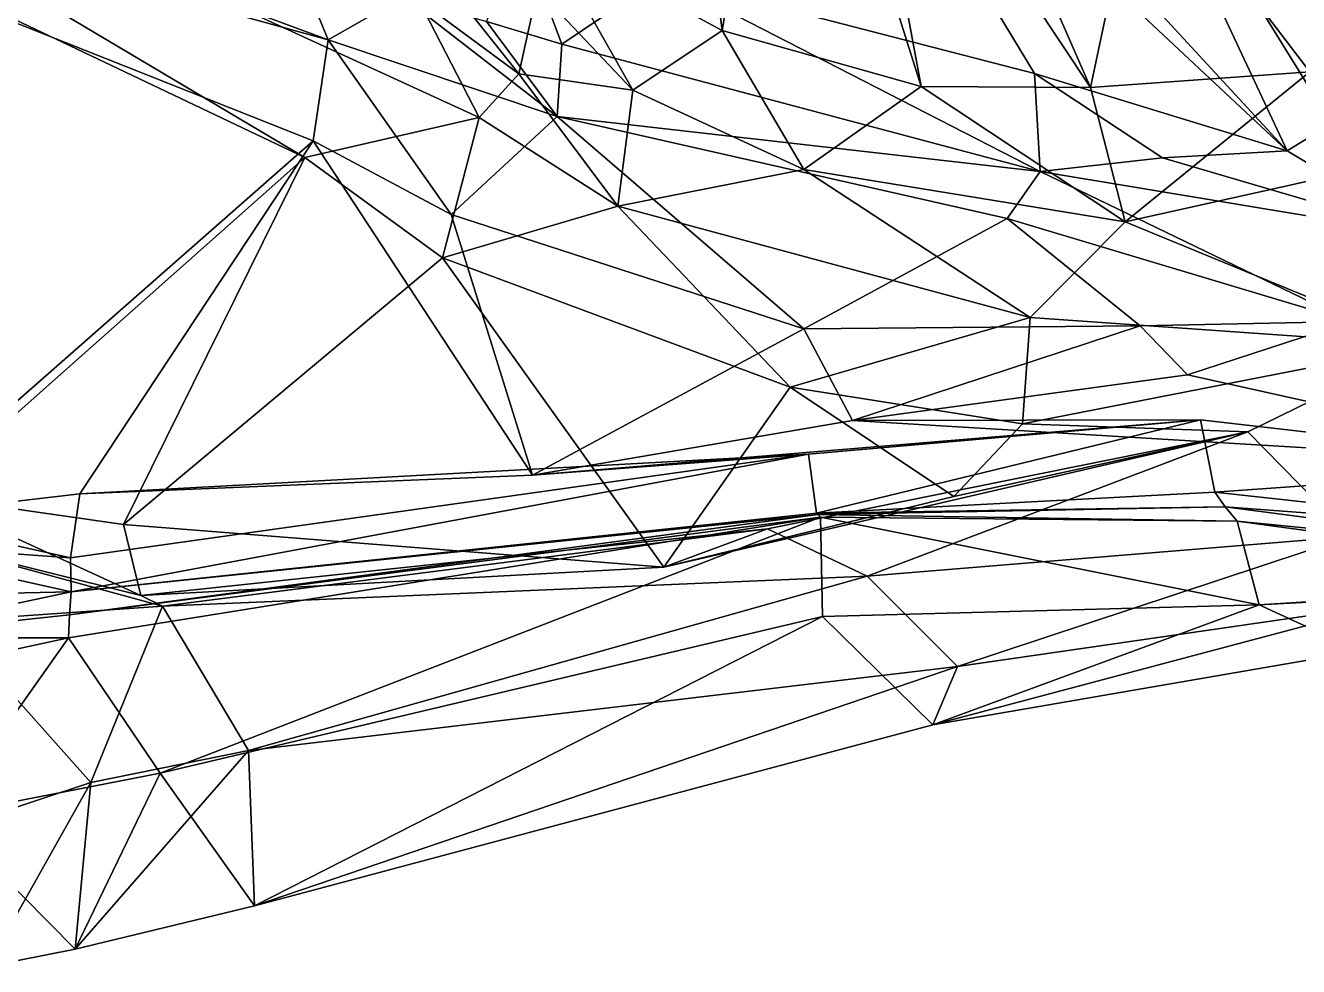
# Model space of a CAD drawing. Extents: x -76 to 76, y -20 to 79.
# Drawn here: x -20.13 to -6.91, y -10.88 to -1.11 of the extents above; entities that cross this region are included whole.
import ezdxf

# ---------------------------------------------------------------- set-up
doc = ezdxf.new("R2010")
doc.units = 0

msp = doc.modelspace()

# ---------------------------------------------------------------- linework, layer by layer
for points in [[(-14.732, -0.17, 21.635), (-12.895, -1.159, 20.951), (-13.484, 3.526, 21.03)], [(-12.895, -1.159, 20.951), (-12.233, 2.72, 21.106), (-13.484, 3.526, 21.03)], [(-26.486, 3.021, 28.108), (-26.489, 1.928, 27.534), (-17.231, -2.48, 22.975)], [(-15.418, -2.062, 22.778), (-16.049, -0.837, 23.654), (-26.486, 3.021, 28.108)], [(-15.418, -2.062, 22.778), (-26.486, 3.021, 28.108), (-17.231, -2.48, 22.975)], [(-12.895, -1.159, 20.951), (-10.825, -1.742, 20.173), (-12.233, 2.72, 21.106)], [(-10.825, -1.742, 20.173), (-11.507, 1.921, 20.795), (-12.233, 2.72, 21.106)], [(-16.988, -1.255, 20.704), (-27.502, 2.631, 25.741), (-17.189, -0.766, 20.132)], [(-27.502, 2.631, 25.741), (-16.988, -1.255, 20.704), (-26.154, 1.272, 26.453)], [(-9.648, -1.607, 18.372), (-13.526, -0.602, 19.756), (-11.956, 2.205, 19.86)], [(-9.648, -1.607, 18.372), (-11.956, 2.205, 19.86), (-7.025, -2.409, 18.143)], [(-11.956, 2.205, 19.86), (-11.091, 1.998, 19.644), (-7.025, -2.409, 18.143)], [(-7.025, -2.409, 18.143), (-11.091, 1.998, 19.644), (-9.014, 1.84, 18.622)], [(-17.231, -2.48, 22.975), (-26.489, 1.928, 27.534), (-21.19, -5.994, 25.099)], [(-10.825, -1.742, 20.173), (-9.067, -1.752, 19.785), (-11.507, 1.921, 20.795)], [(-9.067, -1.752, 19.785), (-10.41, 1.32, 20.462), (-11.507, 1.921, 20.795)], [(-6.565, -2.126, 18.241), (-9.014, 1.84, 18.622), (-6.42, 0.624, 18.08)], [(-6.565, -2.126, 18.241), (-7.025, -2.409, 18.143), (-9.014, 1.84, 18.622)], [(-26.154, 1.272, 26.453), (-17.143, -2.304, 21.917), (-21.586, -6.209, 24.401)], [(-16.988, -1.255, 20.704), (-17.143, -2.304, 21.917), (-26.154, 1.272, 26.453)], [(-10.41, 1.32, 20.462), (-9.067, -1.752, 19.785), (-8.543, 0.715, 19.285)], [(-9.067, -1.752, 19.785), (-6.788, -1.588, 19.172), (-8.543, 0.715, 19.285)], [(-8.543, 0.715, 19.285), (-6.788, -1.588, 19.172), (-6.362, 0.649, 19.004)], [(-15.005, -1.609, 22.715), (-16.197, -0.11, 22.926), (-16.049, -0.837, 23.654)], [(-16.197, -0.11, 22.926), (-15.005, -1.609, 22.715), (-14.812, -0.729, 22.077)], [(-15.344, -1.065, 19.535), (-14.974, -0.194, 20.198), (-14.56, -1.3, 19.237)], [(-14.974, -0.194, 20.198), (-13.526, -0.602, 19.756), (-14.56, -1.3, 19.237)], [(-14.812, -0.729, 22.077), (-13.821, -1.778, 21.98), (-14.732, -0.17, 21.635)], [(-13.821, -1.778, 21.98), (-12.895, -1.159, 20.951), (-14.732, -0.17, 21.635)], [(-14.56, -1.3, 19.237), (-13.526, -0.602, 19.756), (-9.591, -2.625, 18.028)], [(-13.526, -0.602, 19.756), (-9.648, -1.607, 18.372), (-9.591, -2.625, 18.028)], [(-16.988, -1.255, 20.704), (-17.189, -0.766, 20.132), (-16.209, -0.808, 19.706)], [(-15.005, -1.609, 22.715), (-13.821, -1.778, 21.98), (-14.812, -0.729, 22.077)], [(-14.609, -2.051, 19.681), (-16.988, -1.255, 20.704), (-16.209, -0.808, 19.706)], [(-14.609, -2.051, 19.681), (-16.209, -0.808, 19.706), (-15.344, -1.065, 19.535)], [(-15.005, -1.609, 22.715), (-16.049, -0.837, 23.654), (-15.418, -2.062, 22.778)], [(-14.56, -1.3, 19.237), (-14.609, -2.051, 19.681), (-15.344, -1.065, 19.535)], [(-13.821, -1.778, 21.98), (-12.045, -2.602, 21.296), (-12.895, -1.159, 20.951)], [(-12.045, -2.602, 21.296), (-10.825, -1.742, 20.173), (-12.895, -1.159, 20.951)], [(-15.71, -3.072, 21.212), (-17.143, -2.304, 21.917), (-16.988, -1.255, 20.704)], [(-14.609, -2.051, 19.681), (-15.71, -3.072, 21.212), (-16.988, -1.255, 20.704)], [(-14.609, -2.051, 19.681), (-14.56, -1.3, 19.237), (-9.591, -2.625, 18.028)], [(-13.978, -2.983, 22.26), (-15.005, -1.609, 22.715), (-15.418, -2.062, 22.778)], [(-15.005, -1.609, 22.715), (-13.978, -2.983, 22.26), (-13.821, -1.778, 21.98)], [(-9.591, -2.625, 18.028), (-9.648, -1.607, 18.372), (-8.319, -2.482, 18.079)], [(-9.648, -1.607, 18.372), (-7.025, -2.409, 18.143), (-8.319, -2.482, 18.079)], [(-6.788, -1.588, 19.172), (-9.067, -1.752, 19.785), (-8.706, -3.148, 21.056)], [(-5.22, -2.37, 20.509), (-6.788, -1.588, 19.172), (-8.706, -3.148, 21.056)], [(-13.978, -2.983, 22.26), (-12.045, -2.602, 21.296), (-13.821, -1.778, 21.98)], [(-12.045, -2.602, 21.296), (-8.706, -3.148, 21.056), (-10.825, -1.742, 20.173)], [(-8.706, -3.148, 21.056), (-9.067, -1.752, 19.785), (-10.825, -1.742, 20.173)], [(-15.418, -2.062, 22.778), (-17.231, -2.48, 22.975), (-15.8, -3.522, 22.431)], [(-13.978, -2.983, 22.26), (-15.418, -2.062, 22.778), (-15.8, -3.522, 22.431)], [(-12.044, -4.258, 20.202), (-15.71, -3.072, 21.212), (-14.609, -2.051, 19.681)], [(-9.934, -3.111, 18.463), (-14.609, -2.051, 19.681), (-9.591, -2.625, 18.028)], [(-9.934, -3.111, 18.463), (-12.044, -4.258, 20.202), (-14.609, -2.051, 19.681)], [(-5.545, -3.297, 17.286), (-7.025, -2.409, 18.143), (-6.565, -2.126, 18.241)], [(-17.143, -2.304, 21.917), (-19.568, -5.973, 23.86), (-21.586, -6.209, 24.401)], [(-19.568, -5.973, 23.86), (-17.143, -2.304, 21.917), (-14.865, -5.779, 21.886)], [(-17.143, -2.304, 21.917), (-15.71, -3.072, 21.212), (-14.865, -5.779, 21.886)], [(-5.22, -2.37, 20.509), (-8.706, -3.148, 21.056), (-5.594, -4.429, 20.898)], [(-17.231, -2.48, 22.975), (-21.19, -5.994, 25.099), (-19.112, -6.291, 24.232)], [(-15.8, -3.522, 22.431), (-17.231, -2.48, 22.975), (-19.112, -6.291, 24.232)], [(-5.545, -3.297, 17.286), (-9.591, -2.625, 18.028), (-8.319, -2.482, 18.079)], [(-7.025, -2.409, 18.143), (-5.545, -3.297, 17.286), (-8.319, -2.482, 18.079)], [(-12.045, -2.602, 21.296), (-13.978, -2.983, 22.26), (-9.695, -4.139, 21.54)], [(-8.706, -3.148, 21.056), (-12.045, -2.602, 21.296), (-9.695, -4.139, 21.54)], [(-6.363, -4.183, 17.389), (-9.934, -3.111, 18.463), (-9.591, -2.625, 18.028)], [(-5.545, -3.297, 17.286), (-6.363, -4.183, 17.389), (-9.591, -2.625, 18.028)], [(-13.978, -2.983, 22.26), (-15.8, -3.522, 22.431), (-12.186, -4.864, 21.278)], [(-9.695, -4.139, 21.54), (-13.978, -2.983, 22.26), (-12.186, -4.864, 21.278)], [(-15.71, -3.072, 21.212), (-12.044, -4.258, 20.202), (-14.865, -5.779, 21.886)], [(-8.551, -4.227, 19.051), (-12.044, -4.258, 20.202), (-9.934, -3.111, 18.463)], [(-6.363, -4.183, 17.389), (-8.551, -4.227, 19.051), (-9.934, -3.111, 18.463)], [(-8.706, -3.148, 21.056), (-9.695, -4.139, 21.54), (-5.594, -4.429, 20.898)], [(-15.8, -3.522, 22.431), (-19.112, -6.291, 24.232), (-13.501, -6.733, 21.789)], [(-12.186, -4.864, 21.278), (-15.8, -3.522, 22.431), (-13.501, -6.733, 21.789)], [(-9.695, -4.139, 21.54), (-12.186, -4.864, 21.278), (-9.773, -5.245, 20.848)], [(-12.044, -4.258, 20.202), (-8.551, -4.227, 19.051), (-11.54, -5.21, 20.478)], [(-8.551, -4.227, 19.051), (-8.06, -4.736, 18.954), (-11.54, -5.21, 20.478)], [(-5.594, -4.429, 20.898), (-9.695, -4.139, 21.54), (-9.773, -5.245, 20.848)], [(-8.06, -4.736, 18.954), (-8.551, -4.227, 19.051), (-6.363, -4.183, 17.389)], [(-3.83, -5.676, 16.525), (-8.06, -4.736, 18.954), (-6.363, -4.183, 17.389)], [(-12.044, -4.258, 20.202), (-11.54, -5.21, 20.478), (-14.865, -5.779, 21.886)], [(-5.594, -4.429, 20.898), (-9.773, -5.245, 20.848), (-7.432, -5.329, 19.601)], [(-5.594, -4.429, 20.898), (-7.432, -5.329, 19.601), (-6.367, -6.416, 20.007)], [(-11.54, -5.21, 20.478), (-8.06, -4.736, 18.954), (-3.83, -5.676, 16.525)], [(-12.186, -4.864, 21.278), (-13.501, -6.733, 21.789), (-10.488, -5.999, 20.593)], [(-9.773, -5.245, 20.848), (-12.186, -4.864, 21.278), (-10.488, -5.999, 20.593)], [(-11.996, -5.56, 19.642), (-14.865, -5.779, 21.886), (-7.925, -5.203, 17.828)], [(-14.865, -5.779, 21.886), (-11.54, -5.21, 20.478), (-7.925, -5.203, 17.828)], [(-11.914, -6.172, 19.339), (-11.996, -5.56, 19.642), (-7.925, -5.203, 17.828)], [(-7.776, -5.956, 17.506), (-11.914, -6.172, 19.339), (-7.925, -5.203, 17.828)], [(-7.925, -5.203, 17.828), (-11.54, -5.21, 20.478), (-3.83, -5.676, 16.525)], [(-9.773, -5.245, 20.848), (-10.488, -5.999, 20.593), (-7.432, -5.329, 19.601)], [(-7.776, -5.956, 17.506), (-7.925, -5.203, 17.828), (-3.83, -5.676, 16.525)], [(-12.424, -6.336, 21.509), (-7.432, -5.329, 19.601), (-13.501, -6.733, 21.789)], [(-7.432, -5.329, 19.601), (-10.488, -5.999, 20.593), (-13.501, -6.733, 21.789)], [(-7.432, -5.329, 19.601), (-12.424, -6.336, 21.509), (-11.386, -6.828, 22.166)], [(-6.367, -6.416, 20.007), (-7.432, -5.329, 19.601), (-11.386, -6.828, 22.166)], [(-19.658, -6.99, 23.196), (-19.663, -6.636, 23.294), (-11.996, -5.56, 19.642)], [(-19.663, -6.636, 23.294), (-19.568, -5.973, 23.86), (-11.996, -5.56, 19.642)], [(-11.914, -6.172, 19.339), (-19.658, -6.99, 23.196), (-11.996, -5.56, 19.642)], [(-19.568, -5.973, 23.86), (-14.865, -5.779, 21.886), (-11.996, -5.56, 19.642)], [(-3.607, -6.411, 16.643), (-7.776, -5.956, 17.506), (-3.83, -5.676, 16.525)], [(-21.586, -6.209, 24.401), (-19.568, -5.973, 23.86), (-19.663, -6.636, 23.294)], [(-18.935, -7.027, 24.235), (-19.112, -6.291, 24.232), (-21.19, -5.994, 25.099)], [(-21.035, -6.505, 25.575), (-18.935, -7.027, 24.235), (-21.19, -5.994, 25.099)], [(-7.776, -5.956, 17.506), (-7.67, -6.108, 17.73), (-11.914, -6.172, 19.339)], [(-7.67, -6.108, 17.73), (-7.776, -5.956, 17.506), (-3.607, -6.411, 16.643)], [(-21.987, -6.47, 23.685), (-21.586, -6.209, 24.401), (-19.663, -6.636, 23.294)], [(-11.9, -6.187, 19.553), (-19.675, -7.23, 23.363), (-19.658, -6.99, 23.196)], [(-11.9, -6.187, 19.553), (-11.873, -6.216, 19.789), (-19.675, -7.23, 23.363)], [(-11.914, -6.172, 19.339), (-11.9, -6.187, 19.553), (-19.658, -6.99, 23.196)], [(-7.67, -6.108, 17.73), (-11.9, -6.187, 19.553), (-11.914, -6.172, 19.339)], [(-7.67, -6.108, 17.73), (-7.544, -6.258, 18.012), (-11.9, -6.187, 19.553)], [(-7.544, -6.258, 18.012), (-11.873, -6.216, 19.789), (-11.9, -6.187, 19.553)], [(-3.392, -6.669, 16.807), (-7.67, -6.108, 17.73), (-3.607, -6.411, 16.643)], [(-7.544, -6.258, 18.012), (-7.67, -6.108, 17.73), (-3.392, -6.669, 16.807)], [(-11.873, -6.216, 19.789), (-19.686, -7.468, 23.553), (-19.675, -7.23, 23.363)], [(-19.686, -7.468, 23.553), (-11.873, -6.216, 19.789), (-18.732, -8.873, 23.19)], [(-13.501, -6.733, 21.789), (-19.112, -6.291, 24.232), (-18.935, -7.027, 24.235)], [(-12.424, -6.336, 21.509), (-18.935, -7.027, 24.235), (-18.708, -7.139, 24.73)], [(-12.424, -6.336, 21.509), (-13.501, -6.733, 21.789), (-18.935, -7.027, 24.235)], [(-11.873, -6.216, 19.789), (-11.853, -7.247, 19.966), (-18.732, -8.873, 23.19)], [(-11.386, -6.828, 22.166), (-12.424, -6.336, 21.509), (-18.708, -7.139, 24.73)], [(-7.544, -6.258, 18.012), (-7.317, -7.125, 18.227), (-11.873, -6.216, 19.789)], [(-7.317, -7.125, 18.227), (-11.853, -7.247, 19.966), (-11.873, -6.216, 19.789)], [(-3.101, -6.858, 16.996), (-7.544, -6.258, 18.012), (-3.392, -6.669, 16.807)], [(-7.544, -6.258, 18.012), (-3.101, -6.858, 16.996), (-7.317, -7.125, 18.227)], [(-19.658, -6.99, 23.196), (-22.088, -7.043, 23.456), (-21.987, -6.47, 23.685)], [(-19.663, -6.636, 23.294), (-19.658, -6.99, 23.196), (-21.987, -6.47, 23.685)], [(-6.367, -6.416, 20.007), (-11.386, -6.828, 22.166), (-10.449, -7.766, 22.248)], [(-5.999, -7.122, 20.165), (-6.367, -6.416, 20.007), (-10.449, -7.766, 22.248)], [(-18.935, -7.027, 24.235), (-21.035, -6.505, 25.575), (-18.708, -7.139, 24.73)], [(-21.035, -6.505, 25.575), (-20.948, -7.297, 26.039), (-18.708, -7.139, 24.73)], [(-11.386, -6.828, 22.166), (-18.708, -7.139, 24.73), (-17.815, -8.64, 24.865)], [(-10.449, -7.766, 22.248), (-11.386, -6.828, 22.166), (-17.815, -8.64, 24.865)], [(-3.101, -6.858, 16.996), (-2.705, -6.875, 17.3), (-7.317, -7.125, 18.227)], [(-6.268, -7.606, 19.358), (-7.317, -7.125, 18.227), (-2.705, -6.875, 17.3)], [(-21.908, -7.469, 23.692), (-22.088, -7.043, 23.456), (-19.658, -6.99, 23.196)], [(-19.675, -7.23, 23.363), (-21.908, -7.469, 23.692), (-19.658, -6.99, 23.196)], [(-18.708, -7.139, 24.73), (-20.948, -7.297, 26.039), (-19.454, -8.973, 25.965)], [(-17.815, -8.64, 24.865), (-18.708, -7.139, 24.73), (-19.454, -8.973, 25.965)], [(-10.705, -8.372, 21.181), (-11.853, -7.247, 19.966), (-7.317, -7.125, 18.227)], [(-10.449, -7.766, 22.248), (-10.705, -8.372, 21.181), (-5.999, -7.122, 20.165)], [(-10.705, -8.372, 21.181), (-6.268, -7.606, 19.358), (-5.999, -7.122, 20.165)], [(-6.268, -7.606, 19.358), (-10.705, -8.372, 21.181), (-7.317, -7.125, 18.227)], [(-19.675, -7.23, 23.363), (-19.686, -7.468, 23.553), (-21.908, -7.469, 23.692)], [(-17.751, -10.251, 24.202), (-18.732, -8.873, 23.19), (-11.853, -7.247, 19.966)], [(-10.705, -8.372, 21.181), (-17.751, -10.251, 24.202), (-11.853, -7.247, 19.966)], [(-20.553, -9.334, 26.908), (-19.454, -8.973, 25.965), (-20.948, -7.297, 26.039)], [(-19.686, -7.468, 23.553), (-21.717, -7.908, 23.999), (-21.908, -7.469, 23.692)], [(-21.717, -7.908, 23.999), (-19.686, -7.468, 23.553), (-20.99, -9.313, 24.02)], [(-19.686, -7.468, 23.553), (-18.732, -8.873, 23.19), (-20.99, -9.313, 24.02)], [(-17.815, -8.64, 24.865), (-17.751, -10.251, 24.202), (-10.449, -7.766, 22.248)], [(-17.751, -10.251, 24.202), (-10.705, -8.372, 21.181), (-10.449, -7.766, 22.248)], [(-19.454, -8.973, 25.965), (-19.617, -10.701, 25.069), (-17.815, -8.64, 24.865)], [(-19.617, -10.701, 25.069), (-17.751, -10.251, 24.202), (-17.815, -8.64, 24.865)], [(-19.617, -10.701, 25.069), (-20.99, -9.313, 24.02), (-18.732, -8.873, 23.19)], [(-19.454, -8.973, 25.965), (-20.553, -9.334, 26.908), (-20.529, -10.883, 25.693)], [(-19.617, -10.701, 25.069), (-19.454, -8.973, 25.965), (-20.529, -10.883, 25.693)], [(-17.751, -10.251, 24.202), (-19.617, -10.701, 25.069), (-18.732, -8.873, 23.19)], [(-19.617, -10.701, 25.069), (-20.529, -10.883, 25.693), (-20.99, -9.313, 24.02)]]:
    msp.add_3dface(points)

doc.saveas('drawing.dxf')
